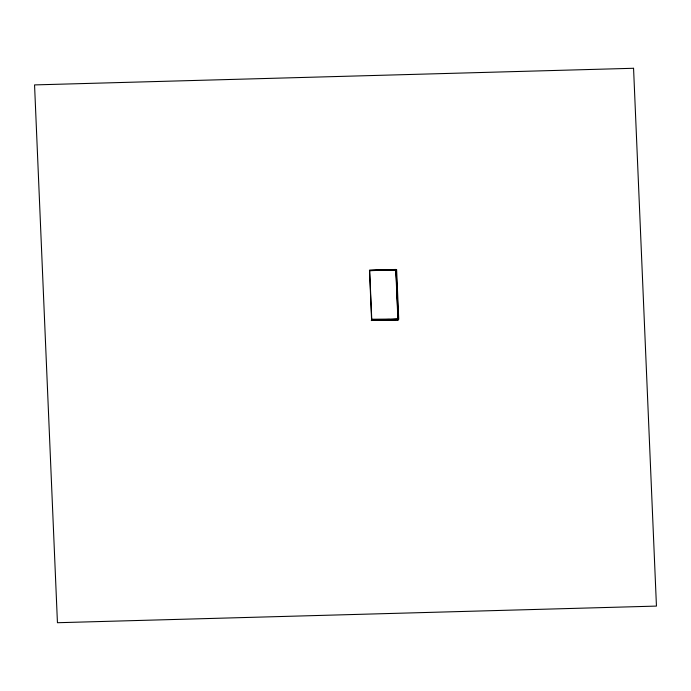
<?xml version="1.0" encoding="UTF-8"?>
<svg xmlns="http://www.w3.org/2000/svg" width="691" height="691" viewBox="0 0 691 691"><rect width="100%" height="100%" fill="white"/><g stroke="black" fill="none" stroke-linecap="round" stroke-linejoin="round"><path stroke-width="1.04" d="M380.361 319.674L371.611 320.244L369.504 270.57L396.142 269.827L369.486 270.691L369.486 270.233L395.995 269.455M397.912 319.596L371.603 320.365L371.603 319.916M371.706 320.408L371.257 320.538L373.9 320.348M376.094 320.287L375.654 320.296M377.847 320.235L378.279 320.227M380.033 320.175L380.473 320.166M391.426 319.855L390.994 319.873M393.62 319.795L393.179 319.812M395.813 319.734L395.373 319.752M397.567 319.691L397.99 319.795M397.895 319.182L371.603 320.365M397.869 320.011L397.99 319.017L371.672 319.251L371.689 319.916L397.999 319.674L389.845 319.734M382.659 320.227L382.218 320.235M384.844 320.166L384.412 320.175M387.038 320.106L386.597 320.114M389.232 320.045L388.791 320.054M398.733 319.285L396.617 269.525M369.478 270.362L396.124 269.62L398.361 319.665M371.594 320.201L398.353 319.337M373.891 320.469L375.645 320.417M376.085 320.408L390.985 319.993M391.417 319.985L393.17 319.933M393.611 319.916L395.364 319.873M395.805 319.855L398.258 319.795M395.969 269.835L398.068 319.182M395.779 269.507L397.912 319.683M389.828 319.406L389.854 319.898M389.482 319.415L380.715 319.665M369.676 270.561L371.793 320.235M633.561 68.279L34.55 84.907L57.439 622.721L656.45 606.093L633.561 68.279"/></g></svg>
